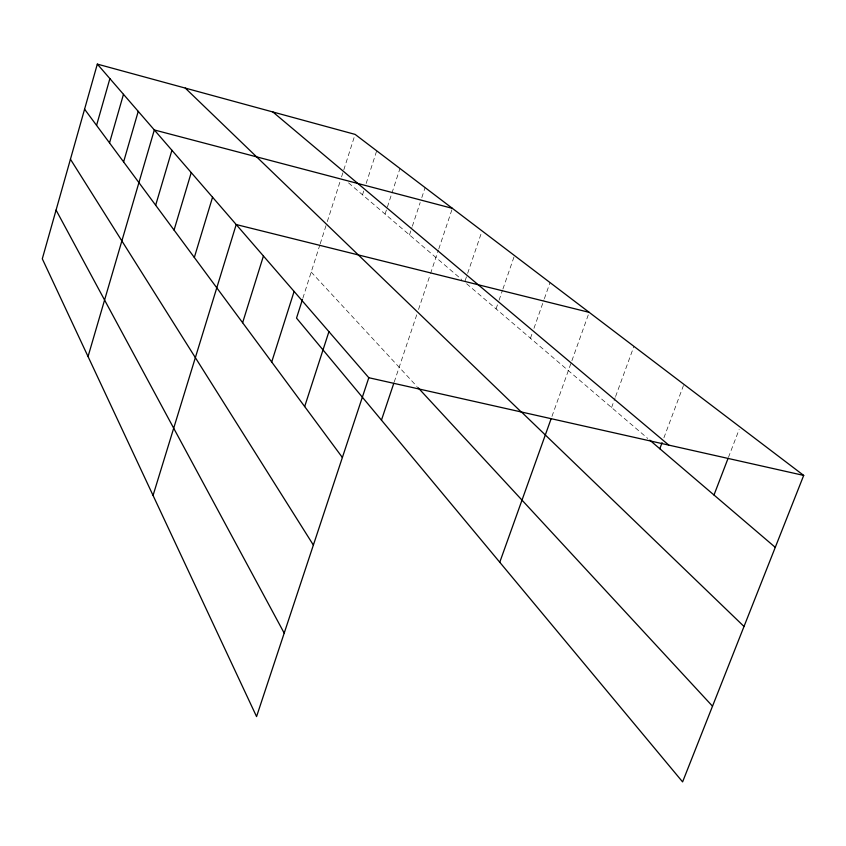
<?xml version="1.0" encoding="UTF-8"?>
<svg xmlns="http://www.w3.org/2000/svg" width="846" height="846" viewBox="0 0 846 846"><rect width="100%" height="100%" fill="white"/><g stroke="black" fill="none" stroke-linecap="round" stroke-linejoin="round"><path stroke-width="0.63" stroke-dasharray="4.23 3.17" d="M302.868 298.204L319.83 245.012M320.222 243.775L326.503 224.084M327.296 221.599L340.367 180.632M341.551 176.899L354.305 136.904M362.511 194.802L363.727 191.027M366.159 183.487L376.692 150.81M385.089 214.08L399.957 168.491M409.475 234.924L411.949 227.447M412.362 226.21L420.176 202.554M421.816 197.573L425.104 187.611M394.225 382.011L416.867 314.416M418.516 309.488L430.117 274.834M430.529 273.596L438.387 250.13M438.799 248.904L452.377 208.349M465.099 280.819L467.225 274.58M467.648 273.332L481.638 232.164M496.073 308.875L498.643 301.44M499.066 300.193L502.492 290.273M502.915 289.036L514.474 255.555M530.474 338.263L532.208 333.313M533.953 328.364L543.946 299.907M544.38 298.67L550.027 282.585M551.962 416.401L571.452 361.929M571.896 360.692L589.186 312.354M611.573 407.529L615.158 397.747M615.602 396.52L633.929 346.363M663.909 437.805L683.452 385.565M728.438 457.4L739.15 429.493M348.541 182.873L461.705 279.529M466.643 283.738L647.761 438.44M311.201 272.084L416.993 386.527"/><path stroke-width="1.27" d="M97.322 64.106L42.3 258.813L256.56 716.583L368.803 377.718L97.322 64.106L355.109 134.398L803.7 475.42L682.595 781.894L296.523 318.096L302.477 299.442M96.56 125.398L109.885 78.625M109.525 142.911L123.474 94.329M123.601 161.924L138.236 111.376M88.047 356.557L154.321 129.956L452.377 208.349M155.664 205.25L171.918 150.281M174.054 230.08L191.238 172.605M194.326 257.47L212.558 197.234M153.052 495.439L236.203 224.55L589.186 312.354M242.622 322.728L263.434 256M271.703 362.014L294.101 291.436M304.676 406.556L328.925 331.664M381.461 420.134L393.813 383.238M499.764 562.262L551.074 418.876M659.817 448.74L662.09 442.659M713.992 495.005L727.972 458.606M368.803 377.718L803.7 475.42M272.877 111.979L668.816 445.123M649.77 440.153L775.274 547.351M521.009 411.537L744.015 626.463M185.274 88.09L521.221 411.96M417.882 387.5L712.501 706.188M84.579 109.197L342.376 457.496M70.44 159.228L313.369 545.067M56.069 210.083L284.203 633.136"/></g></svg>
